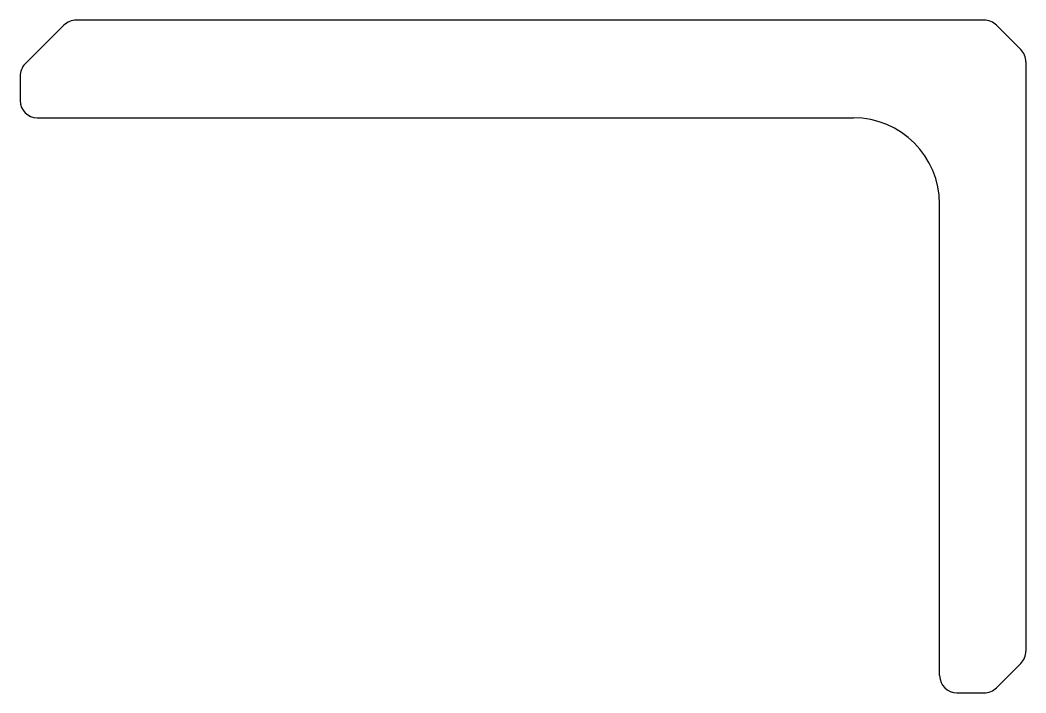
# Model space of a CAD drawing. Extents: x 67.7 to 85.2, y 16.6 to 28.3.
import ezdxf

# ---------------------------------------------------------------- set-up
doc = ezdxf.new("R2010")
doc.units = 0
doc.layers.add('KONTUR', color=7, linetype='CONTINUOUS')

msp = doc.modelspace()

# ---------------------------------------------------------------- linework, layer by layer
at = {"layer": 'KONTUR'}
for p, q in [((68.474, 28.195), (67.799, 27.521)), ((84.487, 28.283), (68.686, 28.283)), ((84.699, 28.195), (85.124, 27.771)), ((85.211, 27.559), (85.211, 17.307)), ((67.711, 27.309), (67.711, 26.883)), ((68.011, 26.583), (82.211, 26.583)), ((83.711, 16.883), (83.711, 25.083)), ((84.699, 16.671), (85.124, 17.095)), ((84.011, 16.583), (84.487, 16.583))]:
    msp.add_line(p, q, dxfattribs=at)
for centre, radius, start, end in [((68.686, 27.983), 0.3, 90, 135), ((84.487, 27.983), 0.3, 45, 90), ((84.911, 27.559), 0.3, 0, 45), ((68.011, 27.309), 0.3, 135, 180), ((68.011, 26.883), 0.3, 180, 270), ((82.211, 25.083), 1.5, 0, 90), ((84.911, 17.307), 0.3, 315, 0), ((84.011, 16.883), 0.3, 180, 270), ((84.487, 16.883), 0.3, 270, 315)]:
    msp.add_arc(centre, radius, start, end, dxfattribs=at)

doc.saveas('drawing.dxf')
